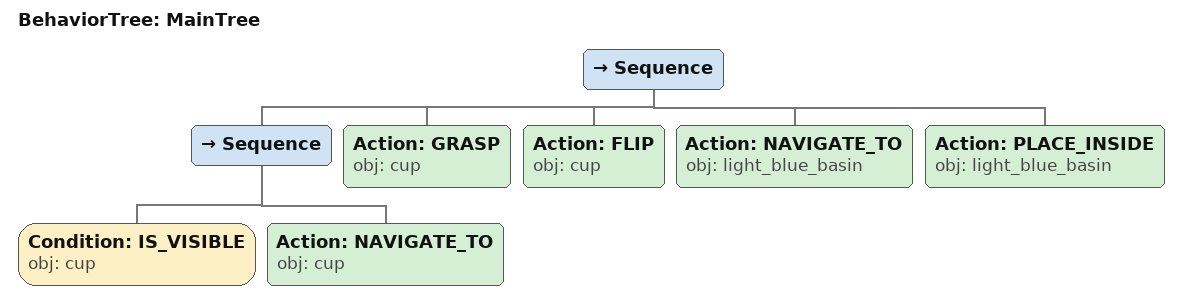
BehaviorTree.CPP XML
<root main_tree_to_execute="MainTree">
  <BehaviorTree ID="MainTree">
    <Sequence>
      <Sequence>
        <!-- Check cup is visible before NAVIGATE_TO -->
        <Condition ID="IS_VISIBLE" obj="cup" />
        <!-- Navigate to cup -->
        <Action ID="NAVIGATE_TO" obj="cup" />
      </Sequence>
      <!-- Grasp cup -->
      <Action ID="GRASP" obj="cup" />
      <!-- Return cup upright (flip) -->
      <Action ID="FLIP" obj="cup" />
      <!-- Navigate to light_blue_basin -->
      <Action ID="NAVIGATE_TO" obj="light_blue_basin" />
      <!-- Place inside light_blue_basin -->
      <Action ID="PLACE_INSIDE" obj="light_blue_basin" />
    </Sequence>
  </BehaviorTree>
</root>
